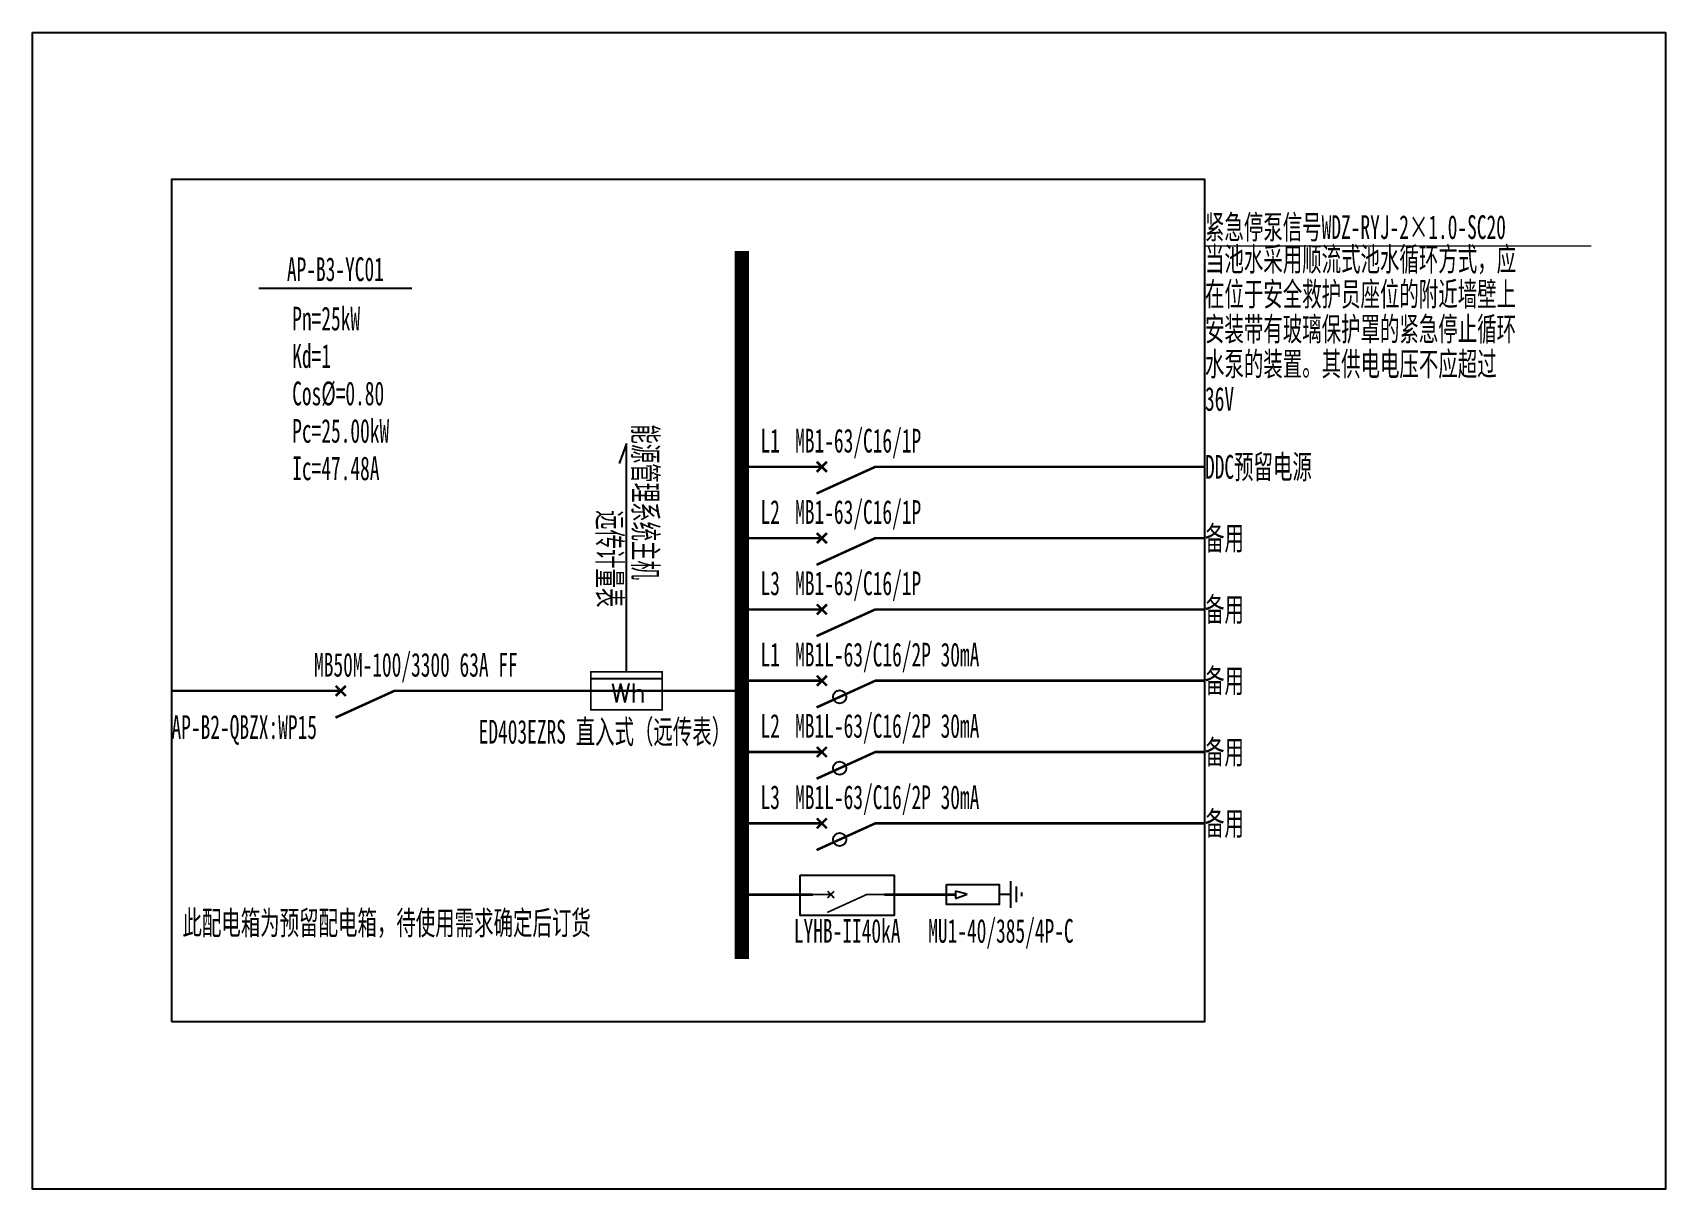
# Model space of a CAD drawing. Extents: x 1401944 to 1406067, y 437762 to 440682.
import ezdxf
from ezdxf.enums import TextEntityAlignment as Align

# ---------------------------------------------------------------- set-up
doc = ezdxf.new("R2010")
doc.units = 0
doc.header["$MEASUREMENT"] = 0
doc.layers.add('系统图', color=1, linetype='Continuous')
doc.styles.add('_SIMPLEX', font='simplex_.ttf', dxfattribs={"width": 0.6})
doc.styles.add('_TEL_DIM', font='', dxfattribs={"width": 0.8, "height": 3.5})
doc.styles.add('宋体', font='', dxfattribs={"width": 0.8, "height": 3.5})
doc.styles.get('_TEL_DIM').set_extended_font_data('SimSun')
doc.styles.get('宋体').set_extended_font_data('SimSun')

# ---------------------------------------------------------------- blocks, each defined once
blk = doc.blocks.new('$element$00000492')
blk.add_line((0.173, 0), (0.173, -1))
at = {"const_width": 0.0233}
blk.add_lwpolyline([(-0.267, 0), (0.267, 0), (0.267, -1), (-0.267, -1), (-0.267, 0)], dxfattribs=at)
at = {"style": '_SIMPLEX'}
blk.add_text('Wh', height=0.2667, rotation=270, dxfattribs=at).set_placement((-0.161, -0.281))
at = {"flags": 9}
blk.add_attdef('S', (0, 0), '', height=0.00000667, dxfattribs=at)
blk.add_attdef('S', (0, 0), '', height=0.00000667, dxfattribs=at)
blk.add_attdef('S', (0, 0), '', height=0.00000667, dxfattribs=at)
blk = doc.blocks.new('$element$00000497')
at = {"const_width": 0.0233}
for points in [[(0, 0), (0, -0.25)], [(0, -1), (0, -0.75), (-0.25, -0.2)], [(-0.047, -0.297), (0.047, -0.203)], [(-0.047, -0.203), (0.047, -0.297)]]:
    blk.add_lwpolyline(points, dxfattribs=at)
at = {"flags": 9}
blk.add_attdef('S', (0, 0), '', height=0.00000667, dxfattribs=at)
blk = doc.blocks.new('$element$00000525')
at = {"const_width": 0.0233}
for points in [[(0, 0), (0, -0.25)], [(-0.25, -0.2), (0, -0.75), (0, -1)], [(-0.047, -0.203), (0.047, -0.297)], [(0.047, -0.203), (-0.047, -0.297)]]:
    blk.add_lwpolyline(points, dxfattribs=at)
blk.add_circle((-0.151, -0.417), 0.0615)
at = {"flags": 9}
blk.add_attdef('S', (0, 0), '', height=0.00000667, dxfattribs=at)

msp = doc.modelspace()

# ---------------------------------------------------------------- linework, layer by layer
at = {"color": 0, "linetype": 'ByBlock'}
for p, q in [((1402515.2, 440037.2), (1402901.4, 440037.2)), ((1404303.7, 438507.6), (1404274.5, 438515.5)), ((1404274.5, 438515.5), (1404274.5, 438497.3)), ((1404413.5, 438540.6), (1404413.5, 438473.4)), ((1404427.3, 438526.7), (1404427.3, 438487.4)), ((1404274.5, 438496.8), (1404303.7, 438507.6)), ((1404384.2, 438507.5), (1404412.3, 438507.5)), ((1404441, 438512.2), (1404441, 438502.4))]:
    msp.add_line(p, q, dxfattribs=at)
at = {"color": 0, "linetype": 'ByBlock', "ltscale": 0.2}
for p, q in [((1403443.4, 439645.3), (1403424.9, 439594.6)), ((1403443.4, 439068.7), (1403443.4, 439645.3))]:
    msp.add_line(p, q, dxfattribs=at)
at = {"color": 0, "linetype": 'ByBlock'}
for points in [[(1402294.5, 438185.9), (1404904.5, 438185.9), (1404904.5, 440311.5), (1402294.5, 440311.5)], [(1403882.5, 438555.9), (1404119.1, 438555.9), (1404119.1, 438453.9), (1403882.5, 438453.9)], [(1404251.7, 438531.6), (1404384.5, 438531.6), (1404384.5, 438481.6), (1404251.7, 438481.6)]]:
    msp.add_lwpolyline(points, close=True, dxfattribs=at)
for points, const_width in [([(1403734.5, 440131.5), (1403734.5, 438344.3)], 36), ([(1404904.5, 440143.6), (1405880, 440143.6)], 3.6), ([(1403734.4, 439586.4), (1403869.4, 439586.4)], 6.3), ([(1404139.4, 439586.4), (1404904.5, 439586.4)], 6.3), ([(1403734.4, 439406.4), (1403869.4, 439406.4)], 6.3), ([(1404139.4, 439406.4), (1404904.5, 439406.4)], 6.3), ([(1403734.4, 439226.4), (1403869.4, 439226.4)], 6.3), ([(1404139.4, 439226.4), (1404904.5, 439226.4)], 6.3), ([(1402294.5, 439020.7), (1402654.5, 439020.7)], 6.3), ([(1402924.5, 439020.7), (1403734.5, 439020.7)], 6.3), ([(1403734.4, 439046.4), (1403869.4, 439046.4)], 6.3), ([(1404139.4, 439046.4), (1404904.5, 439046.4)], 6.3), ([(1403734.4, 438866.4), (1403869.4, 438866.4)], 6.3), ([(1404139.4, 438866.4), (1404904.5, 438866.4)], 6.3), ([(1403734.4, 438686.4), (1403869.4, 438686.4)], 6.3), ([(1404139.4, 438686.4), (1404904.5, 438686.4)], 6.3), ([(1403734.5, 438506.4), (1403914.5, 438506.4)], 6.3), ([(1404094.5, 438506.4), (1404274.5, 438506.4)], 6.3)]:
    msp.add_lwpolyline(points, dxfattribs=dict(at, const_width=const_width))
at = {"layer": '系统图'}
msp.add_lwpolyline([(1401943.8, 440682.4), (1406067.1, 440682.4), (1406067.1, 437762.5), (1401943.8, 437762.5)], close=True, dxfattribs=at)

# ---------------------------------------------------------------- block references
at = {"color": 0, "linetype": 'ByBlock', "rotation": 90}
for name, p, xscale, yscale, zscale in [('$element$00000497', (1403869.4, 439586.4), 270, 270, 270), ('$element$00000497', (1403869.4, 439406.4), 270, 270, 270), ('$element$00000497', (1403869.4, 439406.4), 270, 270, 270), ('$element$00000497', (1403869.4, 439226.4), 270, 270, 270), ('$element$00000497', (1403869.4, 439226.4), 270, 270, 270), ('$element$00000492', (1403353.4, 439020.7), 180, 180, 180), ('$element$00000525', (1403869.4, 439046.4), 270, 270, 270), ('$element$00000497', (1402654.5, 439020.7), 270, 270, 270), ('$element$00000525', (1403869.4, 438866.4), 270, 270, 270), ('$element$00000525', (1403869.4, 438686.4), 270, 270, 270), ('$element$00000497', (1403914.5, 438506.4), 180, 180, 180)]:
    msp.add_blockref(name, p, dxfattribs=dict(at, xscale=xscale, yscale=yscale, zscale=zscale))

# ---------------------------------------------------------------- texts
at = {"color": 0, "linetype": 'ByBlock', "style": '宋体', "width": 0.6}
for s, p in [('紧急停泵信号WDZ-RYJ-2×1.0-SC20', (1404904.5, 440143.6)), ('AP-B2-QBZX:WP15', (1402294.5, 438881.4))]:
    msp.add_text(s, height=60, dxfattribs=at).set_placement(p, align=Align.BOTTOM_LEFT)
for s, p in [('当池水采用顺流式池水循环方式，应', (1404904.5, 440080.6)), ('在位于安全救护员座位的附近墙壁上', (1404904.5, 439992.4)), ('Pn=25kW', (1402599.3, 439930.7)), ('安装带有玻璃保护罩的紧急停止循环', (1404904.5, 439904.2)), ('Kd=1', (1402599.3, 439836.2)), ('水泵的装置。其供电电压不应超过', (1404904.5, 439816)), ('Cos%%C=0.80', (1402599.3, 439741.7)), ('36V', (1404904.5, 439727.8)), ('Pc=25.00kW', (1402599.3, 439647.2)), ('Ic=47.48A', (1402599.3, 439552.7)), ('此配电箱为预留配电箱，待使用需求确定后订货', (1402322.1, 438405.2))]:
    msp.add_text(s, height=60, dxfattribs=at).set_placement(p)
for s, p in [('AP-B3-YC01', (1402708.3, 440037.2)), ('L1', (1403806.4, 439604.4)), ('L2', (1403806.4, 439424.4)), ('L3', (1403806.4, 439244.4)), ('L1', (1403806.4, 439064.4)), ('L2', (1403806.4, 438884.4)), ('L3', (1403806.4, 438704.4))]:
    msp.add_text(s, height=60, dxfattribs=at).set_placement(p, align=Align.BOTTOM_CENTER)
for s, p in [('能源管理系统主机', (1403443.4, 439300.8)), ('远传计量表', (1403353.4, 439231.5))]:
    msp.add_text(s, height=60, rotation=270, dxfattribs=at).set_placement(p, align=Align.BOTTOM_RIGHT)
at = {"color": 1, "linetype": 'ByBlock', "style": '宋体', "width": 0.6}
for p in [(1403869.4, 439604.4), (1403869.4, 439424.4), (1403869.4, 439244.4)]:
    msp.add_text('MB1-63/C16/1P', height=60, dxfattribs=at).set_placement(p, align=Align.BOTTOM_LEFT)
at = {"color": 0, "linetype": 'ByBlock', "style": '宋体', "width": 0.6}
for s, p in [('DDC预留电源', (1404904.5, 439586.4)), ('备用', (1404904.5, 439406.4)), ('备用', (1404904.5, 439226.4)), ('备用', (1404904.5, 439046.4)), ('备用', (1404904.5, 438866.4)), ('备用', (1404904.5, 438686.4))]:
    msp.add_text(s, height=60, dxfattribs=at).set_placement(p, align=Align.MIDDLE_LEFT)
at = {"color": 3, "linetype": 'ByBlock', "style": '宋体', "width": 0.6}
for s, p in [('MB1L-63/C16/2P 30mA', (1403869.4, 439064.4)), ('MB50M-100/3300 63A FF', (1402654.5, 439038.7)), ('MB1L-63/C16/2P 30mA', (1403869.4, 438884.4)), ('MB1L-63/C16/2P 30mA', (1403869.4, 438704.4))]:
    msp.add_text(s, height=60, dxfattribs=at).set_placement(p, align=Align.BOTTOM_LEFT)
at = {"color": 2, "linetype": 'ByBlock', "style": '宋体', "width": 0.6}
msp.add_text('ED403EZRS 直入式（远传表）', height=60, dxfattribs=at).set_placement((1403389, 438947.6), align=Align.TOP_CENTER)
at = {"color": 40, "linetype": 'ByBlock', "style": '宋体', "width": 0.6}
msp.add_text('LYHB-II40kA', height=60, dxfattribs=at).set_placement((1404000.8, 438444.9), align=Align.TOP_CENTER)
at = {"color": 30, "linetype": 'ByBlock', "style": '宋体', "width": 0.6}
msp.add_text('MU1-40/385/4P-C', height=60, dxfattribs=at).set_placement((1404389.1, 438444.9), align=Align.TOP_CENTER)
at = {"color": 0, "linetype": 'ByBlock', "style": '_TEL_DIM', "flags": 1}
msp.add_attdef('S', text='静止电能发声器', height=0.0018, dxfattribs=at).set_placement((1402942.5, 438388.3), align=Align.MIDDLE_CENTER)

doc.saveas('drawing.dxf')
